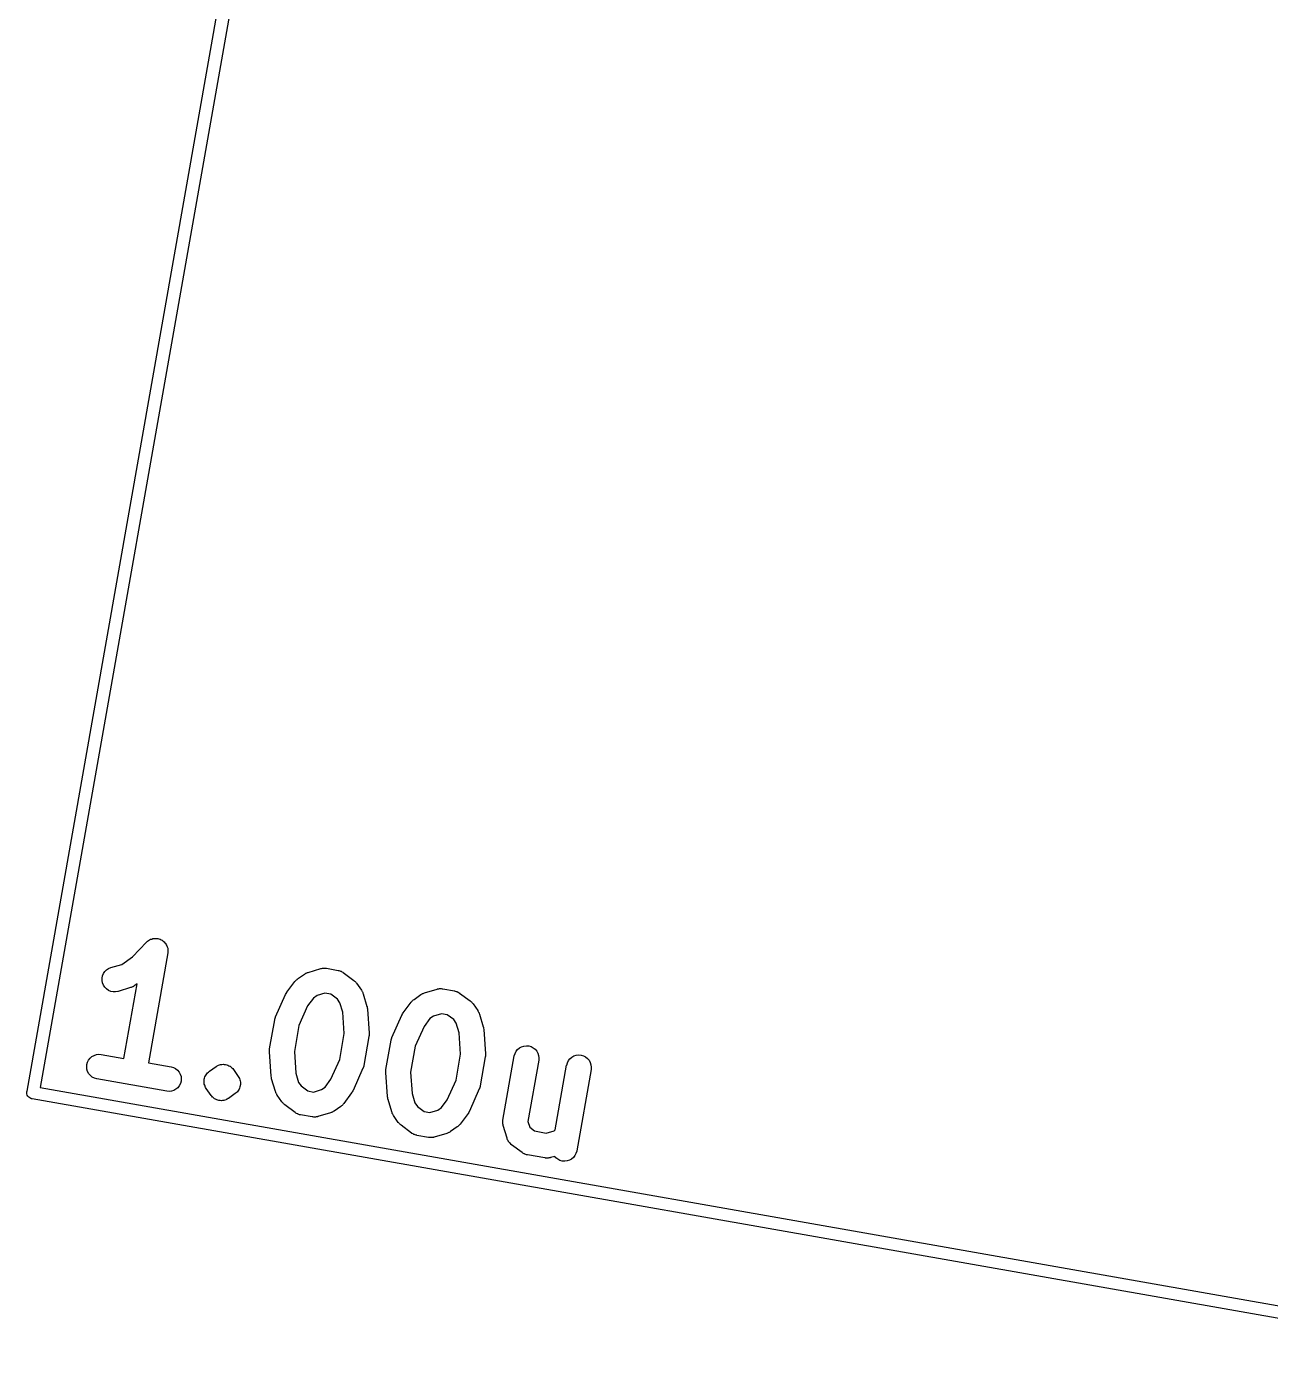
# Model space of a CAD drawing. Extents: x 61 to 358, y -137 to -43.
# Drawn here: x 116.15 to 131.42, y -121.02 to -104.58 of the extents above; entities that cross this region are included whole.
import ezdxf

# ---------------------------------------------------------------- set-up
doc = ezdxf.new("R2010")
doc.units = 0
doc.header["$MEASUREMENT"] = 0
doc.layers.add('BLACK', color=7, linetype='CONTINUOUS')

msp = doc.modelspace()

# ---------------------------------------------------------------- linework, layer by layer
at = {"layer": 'BLACK', "linetype": 'CONTINUOUS'}
for p, q in [((116.149, -117.663), (119.411, -99.1602)), ((119.549, -99.258), (116.311, -117.618)), ((117.447, -116.01), (117.618, -115.832)), ((117.618, -115.832), (117.619, -115.831)), ((117.619, -115.831), (117.63, -115.821)), ((117.619, -115.831), (117.619, -115.831)), ((117.619, -115.831), (117.619, -115.831)), ((117.619, -115.831), (117.619, -115.831)), ((117.63, -115.821), (117.642, -115.812)), ((117.642, -115.812), (117.655, -115.804)), ((117.642, -115.812), (117.642, -115.812)), ((117.642, -115.812), (117.642, -115.812)), ((117.655, -115.804), (117.668, -115.797)), ((117.668, -115.797), (117.682, -115.793)), ((117.668, -115.797), (117.668, -115.797)), ((117.668, -115.797), (117.668, -115.797)), ((117.682, -115.793), (117.696, -115.788)), ((117.696, -115.788), (117.711, -115.787)), ((117.696, -115.788), (117.696, -115.788)), ((117.696, -115.788), (117.696, -115.788)), ((117.711, -115.787), (117.726, -115.785)), ((117.726, -115.785), (117.726, -115.785)), ((117.726, -115.785), (117.726, -115.785)), ((117.726, -115.785), (117.741, -115.786)), ((117.741, -115.786), (117.755, -115.788)), ((117.755, -115.788), (117.755, -115.788)), ((117.755, -115.788), (117.755, -115.788)), ((117.755, -115.788), (117.77, -115.792)), ((117.77, -115.792), (117.784, -115.796)), ((117.784, -115.796), (117.784, -115.796)), ((117.784, -115.796), (117.784, -115.796)), ((117.784, -115.796), (117.798, -115.803)), ((117.798, -115.803), (117.81, -115.809)), ((117.81, -115.809), (117.81, -115.809)), ((117.81, -115.809), (117.81, -115.809)), ((117.81, -115.809), (117.822, -115.819)), ((117.822, -115.819), (117.834, -115.828)), ((117.834, -115.828), (117.834, -115.828)), ((117.834, -115.828), (117.834, -115.828)), ((117.834, -115.828), (117.843, -115.839)), ((117.843, -115.839), (117.853, -115.85)), ((117.853, -115.85), (117.853, -115.851)), ((117.853, -115.851), (117.853, -115.851)), ((117.853, -115.851), (117.86, -115.863)), ((117.312, -116.105), (117.447, -116.01)), ((117.878, -115.964), (117.64, -117.315)), ((117.86, -115.863), (117.867, -115.876)), ((117.867, -115.876), (117.867, -115.877)), ((117.867, -115.877), (117.867, -115.877)), ((117.867, -115.877), (117.872, -115.89)), ((117.872, -115.89), (117.877, -115.905)), ((117.877, -115.905), (117.877, -115.905)), ((117.877, -115.905), (117.877, -115.905)), ((117.877, -115.905), (117.878, -115.92)), ((117.878, -115.92), (117.88, -115.934)), ((117.879, -115.949), (117.878, -115.964)), ((117.88, -115.934), (117.879, -115.949)), ((117.88, -115.934), (117.88, -115.934)), ((117.88, -115.934), (117.88, -115.934)), ((117.106, -116.193), (117.127, -116.172)), ((117.127, -116.172), (117.152, -116.156)), ((117.152, -116.156), (117.18, -116.145)), ((117.18, -116.145), (117.312, -116.105)), ((119.601, -116.203), (119.757, -116.157)), ((119.757, -116.157), (119.759, -116.156)), ((119.759, -116.156), (119.763, -116.155)), ((119.763, -116.155), (119.768, -116.154)), ((119.768, -116.154), (119.778, -116.153)), ((119.778, -116.153), (119.788, -116.151)), ((119.788, -116.151), (119.793, -116.151)), ((119.793, -116.151), (119.797, -116.151)), ((119.797, -116.151), (119.808, -116.151)), ((119.808, -116.151), (119.818, -116.152)), ((119.818, -116.152), (119.822, -116.152)), ((119.822, -116.152), (119.827, -116.153)), ((119.827, -116.153), (119.97, -116.178)), ((119.97, -116.178), (119.972, -116.178)), ((119.972, -116.178), (119.976, -116.18)), ((119.976, -116.18), (119.981, -116.18)), ((119.981, -116.18), (119.99, -116.184)), ((119.99, -116.184), (120, -116.187)), ((120, -116.187), (120.004, -116.189)), ((117.071, -116.304), (117.072, -116.274)), ((117.077, -116.333), (117.071, -116.304)), ((117.072, -116.274), (117.078, -116.245)), ((117.088, -116.361), (117.077, -116.333)), ((117.078, -116.245), (117.09, -116.218)), ((117.09, -116.218), (117.106, -116.193)), ((117.339, -117.262), (117.501, -116.345)), ((117.501, -116.345), (117.466, -116.369)), ((119.342, -116.448), (119.438, -116.317)), ((119.438, -116.317), (119.44, -116.316)), ((119.44, -116.316), (119.445, -116.309)), ((119.445, -116.309), (119.451, -116.303)), ((119.451, -116.303), (119.456, -116.298)), ((119.456, -116.298), (119.46, -116.294)), ((119.46, -116.294), (119.467, -116.289)), ((119.467, -116.289), (119.473, -116.283)), ((119.473, -116.283), (119.557, -116.224)), ((119.557, -116.224), (119.559, -116.223)), ((119.559, -116.223), (119.567, -116.219)), ((119.567, -116.219), (119.574, -116.214)), ((119.574, -116.214), (119.58, -116.212)), ((119.58, -116.212), (119.585, -116.209)), ((119.585, -116.209), (119.593, -116.206)), ((119.593, -116.206), (119.601, -116.203)), ((120.004, -116.189), (120.009, -116.19)), ((120.009, -116.19), (120.017, -116.196)), ((120.017, -116.196), (120.027, -116.201)), ((120.027, -116.201), (120.03, -116.203)), ((120.03, -116.203), (120.034, -116.206)), ((120.034, -116.206), (120.164, -116.302)), ((120.164, -116.302), (120.166, -116.304)), ((120.166, -116.304), (120.172, -116.309)), ((120.172, -116.309), (120.179, -116.315)), ((120.179, -116.315), (120.183, -116.32)), ((120.183, -116.32), (120.188, -116.324)), ((120.188, -116.324), (120.193, -116.331)), ((120.193, -116.331), (120.198, -116.337)), ((120.198, -116.337), (120.257, -116.421)), ((117.104, -116.386), (117.088, -116.361)), ((117.125, -116.407), (117.104, -116.386)), ((117.149, -116.424), (117.125, -116.407)), ((117.177, -116.436), (117.149, -116.424)), ((117.206, -116.442), (117.177, -116.436)), ((117.235, -116.443), (117.206, -116.442)), ((117.265, -116.437), (117.235, -116.443)), ((117.267, -116.437), (117.265, -116.437)), ((117.422, -116.39), (117.267, -116.437)), ((117.43, -116.387), (117.422, -116.39)), ((117.438, -116.385), (117.43, -116.387)), ((117.444, -116.382), (117.438, -116.385)), ((117.45, -116.379), (117.444, -116.382)), ((117.457, -116.375), (117.45, -116.379)), ((117.465, -116.37), (117.457, -116.375)), ((117.466, -116.369), (117.465, -116.37)), ((119.203, -116.75), (119.325, -116.476)), ((119.325, -116.476), (119.326, -116.474)), ((119.326, -116.473), (119.334, -116.461)), ((119.326, -116.474), (119.326, -116.473)), ((119.326, -116.474), (119.326, -116.474)), ((119.334, -116.461), (119.341, -116.449)), ((119.341, -116.449), (119.341, -116.448)), ((119.341, -116.448), (119.342, -116.448)), ((119.712, -116.488), (119.668, -116.519)), ((119.809, -116.459), (119.712, -116.488)), ((119.881, -116.472), (119.809, -116.459)), ((119.963, -116.532), (119.881, -116.472)), ((120.257, -116.421), (120.259, -116.423)), ((120.259, -116.423), (120.263, -116.431)), ((120.263, -116.431), (120.267, -116.438)), ((120.267, -116.438), (120.27, -116.444)), ((120.27, -116.444), (120.273, -116.449)), ((120.273, -116.449), (120.275, -116.457)), ((120.275, -116.457), (120.279, -116.465)), ((120.279, -116.465), (120.325, -116.621)), ((120.903, -116.535), (120.987, -116.476)), ((120.987, -116.476), (120.989, -116.475)), ((120.989, -116.475), (120.996, -116.471)), ((120.996, -116.471), (121.003, -116.466)), ((121.003, -116.466), (121.009, -116.464)), ((121.009, -116.464), (121.015, -116.461)), ((121.015, -116.461), (121.023, -116.458)), ((121.023, -116.458), (121.031, -116.455)), ((121.031, -116.455), (121.186, -116.409)), ((121.186, -116.409), (121.188, -116.408)), ((121.188, -116.408), (121.193, -116.407)), ((121.193, -116.407), (121.197, -116.406)), ((121.197, -116.406), (121.207, -116.405)), ((121.207, -116.405), (121.218, -116.403)), ((121.218, -116.403), (121.222, -116.403)), ((121.222, -116.403), (121.227, -116.403)), ((121.227, -116.403), (121.237, -116.403)), ((121.237, -116.403), (121.247, -116.404)), ((121.247, -116.404), (121.252, -116.405)), ((121.252, -116.405), (121.256, -116.405)), ((121.256, -116.405), (121.399, -116.43)), ((121.399, -116.43), (121.401, -116.43)), ((121.401, -116.43), (121.406, -116.432)), ((121.406, -116.432), (121.41, -116.432)), ((121.41, -116.432), (121.42, -116.436)), ((121.42, -116.436), (121.43, -116.439)), ((121.43, -116.439), (121.434, -116.441)), ((121.434, -116.441), (121.438, -116.442)), ((121.438, -116.442), (121.447, -116.448)), ((121.447, -116.448), (121.456, -116.453)), ((121.456, -116.453), (121.46, -116.455)), ((121.46, -116.455), (121.463, -116.458)), ((121.463, -116.458), (121.594, -116.554)), ((119.596, -116.616), (119.489, -116.857)), ((119.668, -116.519), (119.596, -116.616)), ((119.993, -116.576), (119.963, -116.532)), ((120.028, -116.692), (119.993, -116.576)), ((120.325, -116.621), (120.325, -116.623)), ((120.325, -116.623), (120.326, -116.624)), ((120.326, -116.624), (120.326, -116.624)), ((120.326, -116.624), (120.328, -116.638)), ((120.328, -116.638), (120.331, -116.652)), ((120.331, -116.652), (120.331, -116.653)), ((120.331, -116.653), (120.331, -116.654)), ((120.331, -116.654), (120.352, -116.952)), ((120.771, -116.7), (120.868, -116.569)), ((120.868, -116.569), (120.869, -116.568)), ((120.869, -116.568), (120.875, -116.561)), ((120.875, -116.561), (120.88, -116.555)), ((120.88, -116.555), (120.885, -116.55)), ((120.885, -116.55), (120.889, -116.546)), ((120.889, -116.546), (120.896, -116.541)), ((120.896, -116.541), (120.903, -116.535)), ((121.594, -116.554), (121.595, -116.556)), ((121.595, -116.556), (121.602, -116.562)), ((121.602, -116.562), (121.608, -116.567)), ((121.608, -116.567), (121.613, -116.572)), ((121.613, -116.572), (121.617, -116.576)), ((121.617, -116.576), (121.622, -116.583)), ((121.622, -116.583), (121.628, -116.589)), ((121.628, -116.589), (121.687, -116.673)), ((121.687, -116.673), (121.688, -116.675)), ((121.688, -116.675), (121.692, -116.683)), ((119.129, -117.143), (119.192, -116.785)), ((119.192, -116.783), (119.193, -116.78)), ((119.192, -116.785), (119.192, -116.783)), ((119.193, -116.78), (119.194, -116.778)), ((119.194, -116.778), (119.197, -116.766)), ((119.197, -116.766), (119.201, -116.755)), ((119.201, -116.755), (119.202, -116.752)), ((119.202, -116.752), (119.203, -116.75)), ((120.046, -116.955), (120.028, -116.692)), ((120.632, -117.002), (120.754, -116.728)), ((120.754, -116.728), (120.755, -116.726)), ((120.755, -116.726), (120.756, -116.725)), ((120.755, -116.726), (120.755, -116.726)), ((120.756, -116.725), (120.763, -116.713)), ((120.763, -116.713), (120.77, -116.701)), ((120.77, -116.701), (120.771, -116.7)), ((120.771, -116.7), (120.771, -116.7)), ((121.098, -116.771), (121.026, -116.868)), ((121.141, -116.74), (121.098, -116.771)), ((121.239, -116.711), (121.141, -116.74)), ((121.311, -116.724), (121.239, -116.711)), ((121.392, -116.784), (121.311, -116.724)), ((121.423, -116.828), (121.392, -116.784)), ((121.457, -116.944), (121.423, -116.828)), ((121.692, -116.683), (121.697, -116.69)), ((121.697, -116.69), (121.699, -116.696)), ((121.699, -116.696), (121.702, -116.701)), ((121.702, -116.701), (121.705, -116.71)), ((121.705, -116.71), (121.708, -116.717)), ((121.708, -116.717), (121.754, -116.873)), ((119.489, -116.857), (119.433, -117.177)), ((119.99, -117.275), (120.046, -116.955)), ((120.35, -116.989), (120.287, -117.347)), ((120.351, -116.984), (120.35, -116.987)), ((120.35, -116.987), (120.35, -116.989)), ((120.352, -116.96), (120.351, -116.972)), ((120.351, -116.972), (120.351, -116.984)), ((120.352, -116.952), (120.352, -116.954)), ((120.352, -116.954), (120.352, -116.957)), ((120.352, -116.957), (120.352, -116.96)), ((120.627, -117.018), (120.63, -117.007)), ((120.63, -117.007), (120.632, -117.004)), ((120.632, -117.004), (120.632, -117.002)), ((121.026, -116.868), (120.918, -117.109)), ((121.476, -117.207), (121.457, -116.944)), ((121.754, -116.873), (121.755, -116.875)), ((121.755, -116.875), (121.755, -116.876)), ((121.755, -116.876), (121.755, -116.876)), ((121.755, -116.876), (121.758, -116.89)), ((121.758, -116.89), (121.76, -116.904)), ((121.76, -116.904), (121.76, -116.905)), ((121.76, -116.905), (121.76, -116.906)), ((121.76, -116.906), (121.781, -117.204)), ((119.127, -117.172), (119.128, -117.16)), ((119.127, -117.175), (119.127, -117.172)), ((119.128, -117.148), (119.129, -117.145)), ((119.128, -117.16), (119.128, -117.148)), ((119.129, -117.145), (119.129, -117.143)), ((120.558, -117.395), (120.621, -117.037)), ((120.621, -117.037), (120.622, -117.035)), ((120.622, -117.035), (120.623, -117.033)), ((120.623, -117.03), (120.627, -117.018)), ((120.623, -117.033), (120.623, -117.03)), ((120.918, -117.109), (120.862, -117.429)), ((122.144, -117.2), (122.157, -117.173)), ((122.157, -117.173), (122.176, -117.15)), ((122.176, -117.15), (122.199, -117.131)), ((122.199, -117.131), (122.225, -117.117)), ((122.225, -117.117), (122.253, -117.108)), ((122.253, -117.108), (122.283, -117.104)), ((122.283, -117.104), (122.313, -117.107)), ((122.313, -117.107), (122.341, -117.115)), ((122.341, -117.115), (122.368, -117.129)), ((122.368, -117.129), (122.391, -117.147)), ((122.391, -117.147), (122.41, -117.17)), ((122.41, -117.17), (122.425, -117.196)), ((116.882, -117.365), (116.884, -117.335)), ((116.884, -117.335), (116.893, -117.307)), ((116.893, -117.307), (116.906, -117.28)), ((116.906, -117.28), (116.925, -117.257)), ((116.925, -117.257), (116.947, -117.238)), ((116.947, -117.238), (116.973, -117.223)), ((116.973, -117.223), (117.002, -117.214)), ((117.002, -117.214), (117.031, -117.21)), ((117.031, -117.21), (117.061, -117.213)), ((117.061, -117.213), (117.339, -117.262)), ((117.64, -117.315), (117.918, -117.364)), ((118.515, -117.34), (118.528, -117.335)), ((118.528, -117.335), (118.528, -117.335)), ((118.528, -117.335), (118.529, -117.335)), ((118.529, -117.335), (118.543, -117.334)), ((118.529, -117.335), (118.529, -117.335)), ((118.529, -117.335), (118.529, -117.335)), ((118.543, -117.334), (118.558, -117.332)), ((118.558, -117.332), (118.558, -117.332)), ((118.558, -117.332), (118.558, -117.332)), ((118.558, -117.332), (118.558, -117.332)), ((118.558, -117.332), (118.559, -117.332)), ((118.559, -117.332), (118.573, -117.333)), ((118.573, -117.333), (118.587, -117.334)), ((118.587, -117.334), (118.588, -117.334)), ((118.588, -117.334), (118.588, -117.334)), ((118.588, -117.334), (118.588, -117.335)), ((118.588, -117.335), (118.588, -117.335)), ((118.588, -117.335), (118.602, -117.339)), ((119.127, -117.178), (119.127, -117.175)), ((119.127, -117.18), (119.127, -117.178)), ((119.148, -117.478), (119.127, -117.18)), ((119.433, -117.177), (119.451, -117.44)), ((119.883, -117.516), (119.99, -117.275)), ((121.419, -117.527), (121.476, -117.207)), ((121.779, -117.241), (121.716, -117.599)), ((121.78, -117.236), (121.779, -117.239)), ((121.779, -117.239), (121.779, -117.241)), ((121.781, -117.224), (121.78, -117.236)), ((121.781, -117.204), (121.781, -117.206)), ((121.781, -117.206), (121.781, -117.209)), ((121.781, -117.209), (121.782, -117.212)), ((121.782, -117.212), (121.781, -117.224)), ((121.996, -118.017), (122.135, -117.23)), ((122.135, -117.228), (122.144, -117.2)), ((122.135, -117.23), (122.135, -117.228)), ((122.435, -117.283), (122.303, -118.034)), ((122.425, -117.196), (122.434, -117.224)), ((122.434, -117.224), (122.437, -117.254)), ((122.437, -117.254), (122.435, -117.283)), ((122.779, -117.342), (122.787, -117.313)), ((122.787, -117.313), (122.801, -117.287)), ((122.801, -117.287), (122.819, -117.264)), ((122.819, -117.264), (122.842, -117.245)), ((122.842, -117.245), (122.868, -117.23)), ((122.868, -117.23), (122.897, -117.221)), ((122.897, -117.221), (122.926, -117.218)), ((122.926, -117.218), (122.956, -117.22)), ((122.956, -117.22), (122.984, -117.229)), ((122.984, -117.229), (123.011, -117.242)), ((123.011, -117.242), (123.034, -117.261)), ((123.034, -117.261), (123.053, -117.283)), ((123.053, -117.283), (123.068, -117.309)), ((123.068, -117.309), (123.077, -117.338)), ((123.077, -117.338), (123.081, -117.367)), ((116.885, -117.394), (116.882, -117.365)), ((116.894, -117.423), (116.885, -117.394)), ((116.909, -117.449), (116.894, -117.423)), ((116.928, -117.472), (116.909, -117.449)), ((116.951, -117.49), (116.928, -117.472)), ((116.977, -117.504), (116.951, -117.49)), ((117.918, -117.364), (117.92, -117.364)), ((117.92, -117.364), (117.949, -117.373)), ((117.949, -117.373), (117.975, -117.386)), ((117.975, -117.386), (117.999, -117.405)), ((117.999, -117.405), (118.018, -117.428)), ((118.018, -117.428), (118.032, -117.454)), ((118.032, -117.454), (118.041, -117.482)), ((118.041, -117.482), (118.044, -117.512)), ((118.326, -117.515), (118.331, -117.501)), ((118.331, -117.501), (118.334, -117.488)), ((118.334, -117.488), (118.335, -117.487)), ((118.335, -117.487), (118.341, -117.474)), ((118.335, -117.487), (118.335, -117.487)), ((118.341, -117.474), (118.348, -117.461)), ((118.348, -117.46), (118.357, -117.449)), ((118.348, -117.461), (118.348, -117.46)), ((118.348, -117.461), (118.348, -117.461)), ((118.357, -117.449), (118.366, -117.438)), ((118.366, -117.438), (118.367, -117.437)), ((118.367, -117.437), (118.378, -117.428)), ((118.367, -117.437), (118.367, -117.437)), ((118.378, -117.428), (118.389, -117.418)), ((118.389, -117.418), (118.473, -117.36)), ((118.473, -117.36), (118.474, -117.359)), ((118.474, -117.359), (118.475, -117.358)), ((118.474, -117.359), (118.474, -117.359)), ((118.474, -117.359), (118.474, -117.359)), ((118.474, -117.359), (118.474, -117.359)), ((118.474, -117.359), (118.474, -117.359)), ((118.474, -117.359), (118.474, -117.359)), ((118.475, -117.358), (118.487, -117.351)), ((118.487, -117.351), (118.5, -117.345)), ((118.5, -117.345), (118.5, -117.344)), ((118.5, -117.344), (118.5, -117.344)), ((118.5, -117.344), (118.501, -117.344)), ((118.501, -117.344), (118.515, -117.34)), ((118.501, -117.344), (118.501, -117.344)), ((118.602, -117.339), (118.616, -117.342)), ((118.616, -117.342), (118.616, -117.343)), ((118.616, -117.343), (118.616, -117.343)), ((118.616, -117.343), (118.617, -117.343)), ((118.617, -117.343), (118.617, -117.343)), ((118.617, -117.343), (118.63, -117.35)), ((118.63, -117.35), (118.642, -117.356)), ((118.642, -117.356), (118.643, -117.356)), ((118.643, -117.356), (118.643, -117.356)), ((118.643, -117.356), (118.643, -117.356)), ((118.643, -117.356), (118.643, -117.357)), ((118.643, -117.357), (118.655, -117.366)), ((118.655, -117.366), (118.666, -117.374)), ((118.666, -117.374), (118.666, -117.375)), ((118.666, -117.375), (118.666, -117.375)), ((118.666, -117.375), (118.666, -117.375)), ((118.666, -117.375), (118.667, -117.375)), ((118.667, -117.375), (118.676, -117.386)), ((118.676, -117.386), (118.685, -117.397)), ((118.685, -117.397), (118.744, -117.481)), ((118.744, -117.481), (118.745, -117.482)), ((118.745, -117.482), (118.745, -117.482)), ((118.745, -117.482), (118.745, -117.482)), ((118.745, -117.482), (118.745, -117.483)), ((118.745, -117.483), (118.752, -117.495)), ((118.752, -117.495), (118.759, -117.508)), ((119.148, -117.479), (119.148, -117.478)), ((119.148, -117.48), (119.148, -117.479)), ((119.151, -117.494), (119.148, -117.48)), ((119.153, -117.508), (119.151, -117.494)), ((119.451, -117.44), (119.486, -117.556)), ((120.276, -117.382), (120.154, -117.656)), ((120.277, -117.38), (120.276, -117.382)), ((120.278, -117.377), (120.277, -117.38)), ((120.282, -117.366), (120.278, -117.377)), ((120.285, -117.354), (120.282, -117.366)), ((120.286, -117.351), (120.285, -117.354)), ((120.287, -117.347), (120.286, -117.349)), ((120.286, -117.349), (120.286, -117.351)), ((120.556, -117.424), (120.557, -117.412)), ((120.557, -117.427), (120.556, -117.424)), ((120.556, -117.43), (120.557, -117.427)), ((120.557, -117.432), (120.556, -117.43)), ((120.557, -117.412), (120.558, -117.4)), ((120.578, -117.73), (120.557, -117.432)), ((120.558, -117.397), (120.558, -117.395)), ((120.558, -117.4), (120.558, -117.397)), ((120.862, -117.429), (120.88, -117.692)), ((122.638, -118.139), (122.778, -117.344)), ((122.778, -117.344), (122.779, -117.342)), ((123.078, -117.397), (122.902, -118.397)), ((123.081, -117.367), (123.078, -117.397)), ((116.147, -117.671), (116.148, -117.667)), ((116.148, -117.667), (116.149, -117.663)), ((116.311, -117.618), (134.672, -120.856)), ((117.006, -117.512), (116.977, -117.504)), ((117.008, -117.513), (117.006, -117.512)), ((117.865, -117.664), (117.008, -117.513)), ((117.895, -117.666), (117.865, -117.664)), ((117.925, -117.663), (117.895, -117.666)), ((117.953, -117.654), (117.925, -117.663)), ((117.979, -117.639), (117.953, -117.654)), ((118.002, -117.62), (117.979, -117.639)), ((118.02, -117.596), (118.002, -117.62)), ((118.034, -117.57), (118.02, -117.596)), ((118.042, -117.541), (118.034, -117.57)), ((118.044, -117.512), (118.042, -117.541)), ((118.324, -117.545), (118.325, -117.531)), ((118.324, -117.546), (118.324, -117.545)), ((118.324, -117.545), (118.324, -117.545)), ((118.326, -117.56), (118.324, -117.546)), ((118.325, -117.531), (118.326, -117.516)), ((118.326, -117.516), (118.326, -117.515)), ((118.326, -117.516), (118.326, -117.516)), ((118.327, -117.574), (118.326, -117.56)), ((118.327, -117.575), (118.327, -117.574)), ((118.332, -117.589), (118.327, -117.575)), ((118.327, -117.575), (118.327, -117.575)), ((118.336, -117.603), (118.332, -117.589)), ((118.336, -117.604), (118.336, -117.603)), ((118.336, -117.603), (118.336, -117.603)), ((118.343, -117.616), (118.336, -117.604)), ((118.35, -117.629), (118.343, -117.616)), ((118.351, -117.63), (118.35, -117.629)), ((118.351, -117.631), (118.351, -117.63)), ((118.351, -117.63), (118.351, -117.63)), ((118.351, -117.63), (118.351, -117.63)), ((118.41, -117.715), (118.351, -117.631)), ((118.738, -117.663), (118.729, -117.674)), ((118.747, -117.651), (118.738, -117.663)), ((118.748, -117.651), (118.747, -117.651)), ((118.747, -117.651), (118.747, -117.651)), ((118.754, -117.638), (118.748, -117.651)), ((118.761, -117.625), (118.754, -117.638)), ((118.759, -117.508), (118.759, -117.508)), ((118.759, -117.508), (118.759, -117.509)), ((118.759, -117.509), (118.764, -117.523)), ((118.765, -117.61), (118.761, -117.624)), ((118.761, -117.624), (118.761, -117.625)), ((118.761, -117.625), (118.761, -117.625)), ((118.764, -117.523), (118.768, -117.536)), ((118.769, -117.596), (118.765, -117.61)), ((118.768, -117.536), (118.768, -117.537)), ((118.768, -117.537), (118.768, -117.537)), ((118.768, -117.537), (118.77, -117.552)), ((118.77, -117.581), (118.769, -117.595)), ((118.769, -117.595), (118.769, -117.596)), ((118.769, -117.596), (118.769, -117.596)), ((118.77, -117.552), (118.772, -117.566)), ((118.772, -117.567), (118.77, -117.581)), ((118.772, -117.566), (118.772, -117.566)), ((118.772, -117.566), (118.772, -117.567)), ((119.154, -117.509), (119.153, -117.508)), ((119.153, -117.508), (119.153, -117.508)), ((119.154, -117.511), (119.154, -117.509)), ((119.2, -117.666), (119.154, -117.511)), ((119.204, -117.674), (119.2, -117.666)), ((119.486, -117.556), (119.516, -117.599)), ((119.516, -117.599), (119.598, -117.66)), ((119.598, -117.66), (119.67, -117.673)), ((119.67, -117.673), (119.767, -117.644)), ((119.767, -117.644), (119.811, -117.613)), ((119.811, -117.613), (119.883, -117.516)), ((120.153, -117.659), (120.145, -117.671)), ((120.154, -117.656), (120.153, -117.658)), ((120.153, -117.658), (120.153, -117.658)), ((120.153, -117.658), (120.153, -117.659)), ((121.312, -117.768), (121.419, -117.527)), ((121.705, -117.634), (121.583, -117.908)), ((121.706, -117.632), (121.705, -117.634)), ((121.707, -117.629), (121.706, -117.632)), ((121.711, -117.618), (121.707, -117.629)), ((121.715, -117.606), (121.711, -117.618)), ((121.716, -117.601), (121.715, -117.603)), ((121.715, -117.603), (121.715, -117.606)), ((121.716, -117.599), (121.716, -117.601)), ((116.146, -117.682), (116.147, -117.679)), ((116.148, -117.697), (116.146, -117.682)), ((116.147, -117.679), (116.147, -117.671)), ((116.147, -117.671), (116.147, -117.671)), ((116.153, -117.711), (116.148, -117.697)), ((116.16, -117.724), (116.153, -117.711)), ((116.17, -117.736), (116.16, -117.724)), ((116.182, -117.745), (116.17, -117.736)), ((116.195, -117.752), (116.182, -117.745)), ((116.206, -117.755), (116.195, -117.752)), ((116.21, -117.756), (116.206, -117.755)), ((116.206, -117.755), (116.206, -117.755)), ((116.213, -117.756), (116.21, -117.756)), ((134.717, -121.018), (116.213, -117.756)), ((118.42, -117.726), (118.41, -117.715)), ((118.429, -117.737), (118.42, -117.726)), ((118.43, -117.737), (118.429, -117.737)), ((118.429, -117.737), (118.429, -117.737)), ((118.429, -117.737), (118.429, -117.737)), ((118.429, -117.737), (118.429, -117.737)), ((118.441, -117.746), (118.43, -117.737)), ((118.452, -117.755), (118.441, -117.746)), ((118.453, -117.755), (118.452, -117.755)), ((118.452, -117.755), (118.452, -117.755)), ((118.453, -117.756), (118.453, -117.755)), ((118.466, -117.762), (118.453, -117.756)), ((118.453, -117.756), (118.453, -117.756)), ((118.479, -117.769), (118.466, -117.762)), ((118.48, -117.769), (118.479, -117.769)), ((118.479, -117.769), (118.479, -117.769)), ((118.479, -117.769), (118.479, -117.769)), ((118.479, -117.769), (118.479, -117.769)), ((118.493, -117.773), (118.48, -117.769)), ((118.507, -117.777), (118.493, -117.773)), ((118.508, -117.777), (118.507, -117.777)), ((118.507, -117.777), (118.507, -117.777)), ((118.523, -117.778), (118.508, -117.777)), ((118.508, -117.777), (118.508, -117.777)), ((118.508, -117.777), (118.508, -117.777)), ((118.537, -117.78), (118.523, -117.778)), ((118.538, -117.78), (118.537, -117.78)), ((118.537, -117.78), (118.537, -117.78)), ((118.537, -117.78), (118.537, -117.78)), ((118.552, -117.778), (118.538, -117.78)), ((118.538, -117.78), (118.538, -117.78)), ((118.566, -117.777), (118.552, -117.778)), ((118.567, -117.776), (118.566, -117.777)), ((118.581, -117.772), (118.567, -117.776)), ((118.567, -117.776), (118.567, -117.776)), ((118.567, -117.776), (118.567, -117.776)), ((118.567, -117.776), (118.567, -117.776)), ((118.595, -117.768), (118.581, -117.772)), ((118.596, -117.767), (118.595, -117.767)), ((118.595, -117.767), (118.595, -117.767)), ((118.595, -117.767), (118.595, -117.767)), ((118.595, -117.767), (118.595, -117.768)), ((118.608, -117.76), (118.596, -117.767)), ((118.621, -117.753), (118.608, -117.76)), ((118.622, -117.753), (118.621, -117.753)), ((118.621, -117.753), (118.621, -117.753)), ((118.621, -117.753), (118.621, -117.753)), ((118.621, -117.753), (118.621, -117.753)), ((118.623, -117.752), (118.622, -117.753)), ((118.622, -117.753), (118.622, -117.753)), ((118.622, -117.753), (118.622, -117.753)), ((118.707, -117.693), (118.623, -117.752)), ((118.717, -117.684), (118.707, -117.693)), ((118.728, -117.675), (118.717, -117.684)), ((118.729, -117.674), (118.728, -117.675)), ((118.729, -117.674), (118.729, -117.674)), ((119.206, -117.683), (119.204, -117.674)), ((119.209, -117.688), (119.206, -117.683)), ((119.212, -117.694), (119.209, -117.688)), ((119.216, -117.701), (119.212, -117.694)), ((119.22, -117.709), (119.216, -117.701)), ((119.222, -117.71), (119.22, -117.709)), ((119.281, -117.794), (119.222, -117.71)), ((119.286, -117.801), (119.281, -117.794)), ((119.291, -117.808), (119.286, -117.801)), ((119.296, -117.812), (119.291, -117.808)), ((119.3, -117.817), (119.296, -117.812)), ((119.307, -117.822), (119.3, -117.817)), ((119.313, -117.828), (119.307, -117.822)), ((119.315, -117.829), (119.313, -117.828)), ((119.445, -117.926), (119.315, -117.829)), ((120.028, -117.829), (120.023, -117.833)), ((120.034, -117.823), (120.028, -117.829)), ((120.039, -117.816), (120.034, -117.823)), ((120.041, -117.815), (120.039, -117.816)), ((120.137, -117.684), (120.041, -117.815)), ((120.138, -117.684), (120.137, -117.684)), ((120.145, -117.671), (120.138, -117.683)), ((120.138, -117.683), (120.138, -117.684)), ((120.578, -117.731), (120.578, -117.73)), ((120.578, -117.732), (120.578, -117.731)), ((120.58, -117.746), (120.578, -117.732)), ((120.583, -117.76), (120.58, -117.746)), ((120.583, -117.761), (120.583, -117.76)), ((120.583, -117.76), (120.583, -117.76)), ((120.584, -117.763), (120.583, -117.761)), ((120.63, -117.918), (120.584, -117.763)), ((120.88, -117.692), (120.915, -117.808)), ((120.915, -117.808), (120.945, -117.851)), ((121.24, -117.865), (121.312, -117.768)), ((119.449, -117.928), (119.445, -117.926)), ((119.452, -117.931), (119.449, -117.928)), ((119.461, -117.936), (119.452, -117.931)), ((119.47, -117.941), (119.461, -117.936)), ((119.475, -117.943), (119.47, -117.941)), ((119.479, -117.945), (119.475, -117.943)), ((119.489, -117.948), (119.479, -117.945)), ((119.498, -117.952), (119.489, -117.948)), ((119.503, -117.952), (119.498, -117.952)), ((119.507, -117.953), (119.503, -117.952)), ((119.509, -117.954), (119.507, -117.953)), ((119.652, -117.979), (119.509, -117.954)), ((119.657, -117.979), (119.652, -117.979)), ((119.661, -117.98), (119.657, -117.979)), ((119.671, -117.981), (119.661, -117.98)), ((119.682, -117.981), (119.671, -117.981)), ((119.686, -117.981), (119.682, -117.981)), ((119.691, -117.981), (119.686, -117.981)), ((119.701, -117.979), (119.691, -117.981)), ((119.711, -117.978), (119.701, -117.979)), ((119.716, -117.976), (119.711, -117.978)), ((119.72, -117.976), (119.716, -117.976)), ((119.722, -117.975), (119.72, -117.976)), ((119.878, -117.929), (119.722, -117.975)), ((119.886, -117.926), (119.878, -117.929)), ((119.894, -117.923), (119.886, -117.926)), ((119.899, -117.92), (119.894, -117.923)), ((119.905, -117.918), (119.899, -117.92)), ((119.912, -117.913), (119.905, -117.918)), ((119.92, -117.909), (119.912, -117.913)), ((119.922, -117.908), (119.92, -117.909)), ((120.006, -117.849), (119.922, -117.908)), ((120.012, -117.843), (120.006, -117.849)), ((120.019, -117.838), (120.012, -117.843)), ((120.023, -117.833), (120.019, -117.838)), ((120.633, -117.926), (120.63, -117.918)), ((120.636, -117.935), (120.633, -117.926)), ((120.639, -117.94), (120.636, -117.935)), ((120.641, -117.946), (120.639, -117.94)), ((120.646, -117.953), (120.641, -117.946)), ((120.65, -117.961), (120.646, -117.953)), ((120.651, -117.962), (120.65, -117.961)), ((120.71, -118.047), (120.651, -117.962)), ((120.945, -117.851), (121.027, -117.912)), ((121.027, -117.912), (121.099, -117.925)), ((121.099, -117.925), (121.196, -117.896)), ((121.196, -117.896), (121.24, -117.865)), ((121.567, -117.936), (121.47, -118.067)), ((121.568, -117.935), (121.567, -117.936)), ((121.567, -117.936), (121.567, -117.936)), ((121.575, -117.923), (121.568, -117.935)), ((121.582, -117.911), (121.575, -117.923)), ((121.583, -117.91), (121.582, -117.91)), ((121.582, -117.91), (121.582, -117.911)), ((121.583, -117.908), (121.583, -117.91)), ((120.715, -118.053), (120.71, -118.047)), ((120.72, -118.06), (120.715, -118.053)), ((120.725, -118.064), (120.72, -118.06)), ((120.729, -118.069), (120.725, -118.064)), ((120.736, -118.074), (120.729, -118.069)), ((120.742, -118.08), (120.736, -118.074)), ((120.744, -118.082), (120.742, -118.08)), ((120.874, -118.178), (120.744, -118.082)), ((121.351, -118.16), (121.349, -118.161)), ((121.435, -118.101), (121.351, -118.16)), ((121.442, -118.095), (121.435, -118.101)), ((121.448, -118.09), (121.442, -118.095)), ((121.453, -118.085), (121.448, -118.09)), ((121.458, -118.081), (121.453, -118.085)), ((121.463, -118.075), (121.458, -118.081)), ((121.469, -118.068), (121.463, -118.075)), ((121.47, -118.067), (121.469, -118.068)), ((121.994, -118.046), (121.995, -118.036)), ((121.995, -118.051), (121.994, -118.046)), ((121.994, -118.055), (121.995, -118.051)), ((121.996, -118.065), (121.994, -118.055)), ((121.995, -118.025), (121.996, -118.021)), ((121.995, -118.036), (121.995, -118.025)), ((121.996, -118.021), (121.996, -118.017)), ((121.998, -118.076), (121.996, -118.065)), ((121.999, -118.08), (121.998, -118.076)), ((122, -118.084), (121.999, -118.08)), ((122, -118.086), (122, -118.084)), ((122.047, -118.242), (122, -118.086)), ((122.303, -118.034), (122.324, -118.106)), ((122.324, -118.106), (122.385, -118.151)), ((122.385, -118.151), (122.528, -118.177)), ((122.528, -118.177), (122.626, -118.148)), ((122.626, -118.148), (122.638, -118.139)), ((120.878, -118.181), (120.874, -118.178)), ((120.882, -118.183), (120.878, -118.181)), ((120.891, -118.188), (120.882, -118.183)), ((120.9, -118.194), (120.891, -118.188)), ((120.904, -118.195), (120.9, -118.194)), ((120.908, -118.197), (120.904, -118.195)), ((120.918, -118.2), (120.908, -118.197)), ((120.928, -118.204), (120.918, -118.2)), ((120.932, -118.204), (120.928, -118.204)), ((120.937, -118.205), (120.932, -118.204)), ((120.939, -118.206), (120.937, -118.205)), ((121.082, -118.231), (120.939, -118.206)), ((121.086, -118.231), (121.082, -118.231)), ((121.09, -118.232), (121.086, -118.231)), ((121.101, -118.233), (121.09, -118.232)), ((121.111, -118.233), (121.101, -118.233)), ((121.116, -118.233), (121.111, -118.233)), ((121.12, -118.233), (121.116, -118.233)), ((121.13, -118.231), (121.12, -118.233)), ((121.141, -118.23), (121.13, -118.231)), ((121.145, -118.228), (121.141, -118.23)), ((121.149, -118.228), (121.145, -118.228)), ((121.151, -118.227), (121.149, -118.228)), ((121.307, -118.181), (121.151, -118.227)), ((121.315, -118.178), (121.307, -118.181)), ((121.323, -118.175), (121.315, -118.178)), ((121.329, -118.172), (121.323, -118.175)), ((121.335, -118.17), (121.329, -118.172)), ((121.342, -118.165), (121.335, -118.17)), ((121.349, -118.161), (121.342, -118.165)), ((122.048, -118.245), (122.047, -118.242)), ((122.049, -118.248), (122.048, -118.245)), ((122.053, -118.259), (122.049, -118.248)), ((122.058, -118.27), (122.053, -118.259)), ((122.06, -118.272), (122.058, -118.27)), ((122.061, -118.275), (122.06, -118.272)), ((122.068, -118.285), (122.061, -118.275)), ((122.074, -118.294), (122.068, -118.285)), ((122.076, -118.297), (122.074, -118.294)), ((122.078, -118.299), (122.076, -118.297)), ((122.087, -118.307), (122.078, -118.299)), ((122.095, -118.316), (122.087, -118.307)), ((122.098, -118.317), (122.095, -118.316)), ((122.1, -118.32), (122.098, -118.317)), ((122.102, -118.321), (122.1, -118.32)), ((122.232, -118.418), (122.102, -118.321)), ((122.236, -118.42), (122.232, -118.418)), ((122.24, -118.423), (122.236, -118.42)), ((122.249, -118.428), (122.24, -118.423)), ((122.258, -118.433), (122.249, -118.428)), ((122.262, -118.434), (122.258, -118.433)), ((122.266, -118.437), (122.262, -118.434)), ((122.276, -118.439), (122.266, -118.437)), ((122.286, -118.443), (122.276, -118.439)), ((122.29, -118.444), (122.286, -118.443)), ((122.294, -118.445), (122.29, -118.444)), ((122.297, -118.445), (122.294, -118.445)), ((122.511, -118.483), (122.297, -118.445)), ((122.515, -118.483), (122.511, -118.483)), ((122.52, -118.484), (122.515, -118.483)), ((122.53, -118.485), (122.52, -118.484)), ((122.541, -118.485), (122.53, -118.485)), ((122.545, -118.485), (122.541, -118.485)), ((122.55, -118.485), (122.545, -118.485)), ((122.56, -118.483), (122.55, -118.485)), ((122.57, -118.482), (122.56, -118.483)), ((122.574, -118.48), (122.57, -118.482)), ((122.579, -118.48), (122.574, -118.48)), ((122.581, -118.479), (122.579, -118.48)), ((122.632, -118.464), (122.581, -118.479)), ((122.646, -118.48), (122.632, -118.464)), ((122.669, -118.499), (122.646, -118.48)), ((122.861, -118.477), (122.838, -118.497)), ((122.879, -118.454), (122.861, -118.477)), ((122.893, -118.428), (122.879, -118.454)), ((122.902, -118.399), (122.893, -118.428)), ((122.902, -118.397), (122.902, -118.399)), ((122.696, -118.513), (122.669, -118.499)), ((122.724, -118.521), (122.696, -118.513)), ((122.754, -118.523), (122.724, -118.521)), ((122.783, -118.52), (122.754, -118.523)), ((122.812, -118.511), (122.783, -118.52)), ((122.838, -118.497), (122.812, -118.511))]:
    msp.add_line(p, q, dxfattribs=at)

doc.saveas('drawing.dxf')
